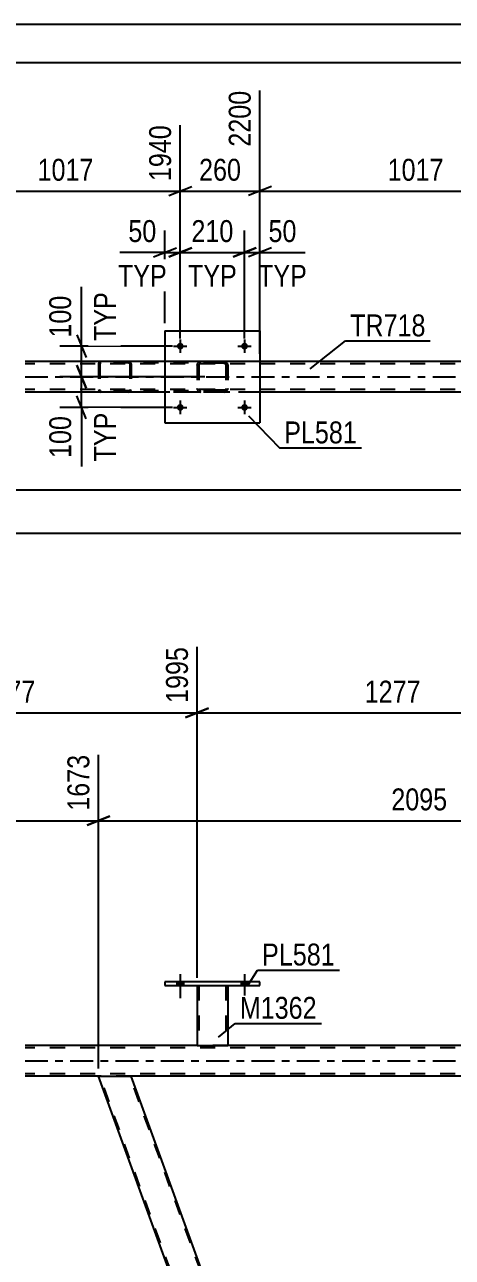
# Model space of a CAD drawing. Header units: millimetres. Extents: x 0 to 841, y 0 to 594.
# Drawn here: x 99.2 to 155.1, y 433 to 594 of the extents above; entities that cross this region are included whole.
import ezdxf

# ---------------------------------------------------------------- set-up
doc = ezdxf.new("R2010")
doc.units = ezdxf.units.MM
doc.linetypes.add('DXK_LINE_DOT2', pattern=[3.9198, 1.9599, -1.9599])
doc.linetypes.add('DXK_LINE_DOT3', pattern=[5.9187, 2.979, -0.9799, 0.9799, -0.9799])
doc.styles.add('Arial Narrow', font='ARIALN.TTF', dxfattribs={"height": 0.2})

# ---------------------------------------------------------------- blocks, each defined once
blk = doc.blocks.new('Unknown-814748510-1133')
at = {"color": 5, "linetype": 'Continuous'}
for p, q in [((841, 594), (0, 594)), ((836, 589), (5, 589))]:
    blk.add_line(p, q, dxfattribs=at)
blk = doc.blocks.new('Bolt-814748510-4866 - 4862')
at = {"linetype": 'Continuous'}
for points in [[(119.95, 552, -1), (119.07, 552, -1)], [(128.35, 552, -1), (127.47, 552, -1)]]:
    blk.add_hatch(color=1, dxfattribs=at).paths.add_polyline_path(points)
at = {"color": 1, "linetype": 'Continuous'}
for p, q in [((119.51, 552.88), (119.51, 551.12)), ((127.91, 552.88), (127.91, 551.12)), ((118.63, 552), (120.39, 552)), ((127.03, 552), (128.79, 552))]:
    blk.add_line(p, q, dxfattribs=at)
blk = doc.blocks.new('Bolt-814748510-4867 - 4862')
at = {"linetype": 'Continuous'}
for points in [[(119.95, 544, -1), (119.07, 544, -1)], [(128.35, 544, -1), (127.47, 544, -1)]]:
    blk.add_hatch(color=1, dxfattribs=at).paths.add_polyline_path(points)
at = {"color": 1, "linetype": 'Continuous'}
for p, q in [((119.51, 544.88), (119.51, 543.12)), ((127.91, 544.88), (127.91, 543.12)), ((118.63, 544), (120.39, 544)), ((127.03, 544), (128.79, 544))]:
    blk.add_line(p, q, dxfattribs=at)
blk = doc.blocks.new('Part-814748510-4902 - 4862')
at = {"color": 2, "linetype": 'Continuous'}
for p, q in [((117.51, 554), (117.51, 542)), ((117.51, 554), (129.91, 554)), ((129.91, 554), (129.91, 542)), ((117.51, 542), (129.91, 542))]:
    blk.add_line(p, q, dxfattribs=at)
blk = doc.blocks.new('Part-814748510-4903 - 4862')
at = {"color": 7, "linetype": 'DXK_LINE_DOT2'}
for p, q in [((121.71, 549.52), (121.75, 549.7)), ((121.75, 549.7), (121.71, 549.52)), ((121.71, 549.52), (121.71, 546.48)), ((121.95, 549.52), (121.97, 549.61)), ((121.95, 549.52), (121.95, 546.48)), ((121.97, 549.61), (122.02, 549.69)), ((122.01, 549.96), (122.19, 550)), ((122.19, 550), (122.01, 549.96)), ((122.02, 549.69), (122.1, 549.74)), ((122.1, 549.74), (122.19, 549.76)), ((125.23, 550), (122.19, 550)), ((125.23, 549.76), (122.19, 549.76)), ((125.23, 550), (125.42, 549.96)), ((125.42, 549.96), (125.23, 550)), ((125.23, 549.76), (125.33, 549.74)), ((125.33, 549.74), (125.4, 549.69)), ((125.4, 549.69), (125.46, 549.61)), ((125.46, 549.61), (125.47, 549.52)), ((125.47, 549.52), (125.47, 546.48)), ((125.68, 549.7), (125.71, 549.52)), ((125.71, 549.52), (125.68, 549.7)), ((125.71, 549.52), (125.71, 546.48)), ((121.75, 546.29), (121.71, 546.48)), ((121.71, 546.48), (121.75, 546.29)), ((121.97, 546.38), (121.95, 546.48)), ((122.02, 546.31), (121.97, 546.38)), ((122.19, 546), (122.01, 546.03)), ((122.01, 546.03), (122.19, 546)), ((122.1, 546.25), (122.02, 546.31)), ((122.19, 546.24), (122.1, 546.25)), ((125.23, 546.24), (122.19, 546.24)), ((125.23, 546), (122.19, 546)), ((125.33, 546.25), (125.23, 546.24)), ((125.42, 546.03), (125.23, 546)), ((125.23, 546), (125.42, 546.03)), ((125.4, 546.31), (125.33, 546.25)), ((125.46, 546.38), (125.4, 546.31)), ((125.47, 546.48), (125.46, 546.38)), ((125.71, 546.48), (125.68, 546.29)), ((125.68, 546.29), (125.71, 546.48))]:
    blk.add_line(p, q, dxfattribs=at)
at = {"color": 7, "linetype": 'DXK_LINE_DOT3'}
blk.add_line((123.71, 548), (123.71, 548), dxfattribs=at)
at = {"color": 7, "linetype": 'DXK_LINE_DOT2'}
for centre, start, end in [((122.19, 549.52), 112.5, 157.5), ((122.19, 549.52), 112.5, 157.5), ((125.23, 549.52), 22.5, 67.5), ((125.23, 549.52), 22.5, 67.5), ((122.19, 546.48), 202.5, 247.5), ((122.19, 546.48), 202.5, 247.5), ((125.23, 546.48), 292.5, 337.5), ((125.23, 546.48), 292.5, 337.5)]:
    blk.add_arc(centre, 0.48, start, end, dxfattribs=at)
blk = doc.blocks.new('Part-814748510-5003 - 4862')
at = {"color": 7, "linetype": 'DXK_LINE_DOT2'}
for p, q in [((108.86, 549.8), (108.83, 549.68)), ((108.83, 549.68), (108.83, 546.32)), ((109, 549.68), (109.02, 549.74)), ((109, 549.68), (109, 546.32)), ((109.02, 549.74), (109.05, 549.79)), ((109.17, 550), (109.04, 549.97)), ((109.05, 549.79), (109.11, 549.82)), ((109.11, 549.82), (109.17, 549.84)), ((124.5, 550), (109.17, 550)), ((124.5, 549.84), (109.17, 549.84)), ((112.88, 549.97), (112.75, 550)), ((112.75, 549.84), (112.81, 549.82)), ((112.81, 549.82), (112.84, 549.81)), ((112.84, 549.81), (112.87, 549.79)), ((112.87, 549.79), (112.91, 549.74)), ((112.91, 549.74), (112.92, 549.68)), ((112.92, 549.68), (112.92, 546.32)), ((113.09, 549.68), (113.06, 549.8)), ((113.09, 549.68), (113.09, 546.32)), ((108.83, 546.32), (108.86, 546.19)), ((109.02, 546.25), (109, 546.32)), ((109.05, 546.2), (109.02, 546.25)), ((109.04, 546.02), (109.17, 546)), ((109.05, 546.2), (109.08, 546.18)), ((109.08, 546.18), (109.11, 546.17)), ((109.11, 546.17), (109.17, 546.16)), ((124.5, 546.16), (109.17, 546.16)), ((124.5, 546), (109.17, 546)), ((112.81, 546.17), (112.75, 546.16)), ((112.75, 546), (112.88, 546.02)), ((112.87, 546.2), (112.81, 546.17)), ((112.91, 546.25), (112.87, 546.2)), ((112.92, 546.32), (112.91, 546.25)), ((113.06, 546.19), (113.09, 546.32))]:
    blk.add_line(p, q, dxfattribs=at)
for centre, start, end in [((109.16, 549.66), 110.7583, 155.68), ((112.76, 549.66), 24.32, 69.2417), ((109.16, 546.33), 204.32, 249.2417), ((112.76, 546.33), 290.7583, 335.68)]:
    blk.add_arc(centre, 0.331, start, end, dxfattribs=at)
blk = doc.blocks.new('Part-814748510-5062 - 4862')
at = {"color": 2, "linetype": 'Continuous'}
for p, q in [((117.51, 550), (99.23, 550)), ((168.59, 550), (129.91, 550)), ((117.51, 546), (99.23, 546)), ((168.59, 546), (129.91, 546))]:
    blk.add_line(p, q, dxfattribs=at)
at = {"color": 7, "linetype": 'DXK_LINE_DOT2'}
for p, q in [((762.98, 549.68), (99.23, 549.68)), ((762.98, 550), (117.51, 550)), ((129.91, 550), (117.51, 550)), ((762.98, 546.32), (99.23, 546.32)), ((760.18, 546), (99.23, 546)), ((129.91, 546), (117.51, 546))]:
    blk.add_line(p, q, dxfattribs=at)
at = {"color": 7, "linetype": 'DXK_LINE_DOT3'}
blk.add_line((99.23, 548), (762.98, 548), dxfattribs=at)
blk = doc.blocks.new('Bolt-814748510-3021 - 3016')
at = {"linetype": 'Continuous'}
for points in [[(119.07, 468.48), (119.95, 468.48), (119.95, 468.96), (119.07, 468.96)], [(127.47, 468.48), (128.35, 468.48), (128.35, 468.96), (127.47, 468.96)]]:
    blk.add_hatch(color=1, dxfattribs=at).paths.add_polyline_path(points)
at = {"color": 1, "linetype": 'Continuous'}
for p, q in [((119.07, 468.96), (119.07, 468.48)), ((119.51, 469.96), (119.51, 466.84)), ((119.95, 468.96), (119.95, 468.48)), ((127.47, 468.96), (127.47, 468.48)), ((127.91, 469.96), (127.91, 466.84)), ((128.35, 468.96), (128.35, 468.48))]:
    blk.add_line(p, q, dxfattribs=at)
blk = doc.blocks.new('Bolt-814748510-3022 - 3016')
at = {"linetype": 'Continuous'}
for points in [[(119.07, 468.48), (119.95, 468.48), (119.95, 468.96), (119.07, 468.96)], [(127.47, 468.48), (128.35, 468.48), (128.35, 468.96), (127.47, 468.96)]]:
    blk.add_hatch(color=1, dxfattribs=at).paths.add_polyline_path(points)
at = {"color": 1, "linetype": 'Continuous'}
for p, q in [((119.07, 468.96), (119.07, 468.48)), ((119.51, 469.96), (119.51, 466.84)), ((119.95, 468.96), (119.95, 468.48)), ((127.47, 468.96), (127.47, 468.48)), ((127.91, 469.96), (127.91, 466.84)), ((128.35, 468.96), (128.35, 468.48))]:
    blk.add_line(p, q, dxfattribs=at)
blk = doc.blocks.new('Part-814748510-3051 - 3016')
at = {"color": 2, "linetype": 'Continuous'}
for p, q in [((117.51, 468.96), (117.51, 468.48)), ((129.91, 468.96), (117.51, 468.96)), ((129.91, 468.48), (129.91, 468.96)), ((117.51, 468.48), (129.91, 468.48))]:
    blk.add_line(p, q, dxfattribs=at)
blk = doc.blocks.new('Part-814748510-3196 - 3016')
at = {"color": 7, "linetype": 'DXK_LINE_DOT2'}
for p, q in [((121.71, 468.49), (125.71, 468.49)), ((121.71, 468.48), (121.71, 468.49)), ((121.71, 468.49), (121.71, 468.48)), ((121.95, 468.49), (121.95, 460.64)), ((125.47, 468.49), (125.47, 460.64)), ((125.71, 468.49), (125.71, 468.48)), ((125.71, 468.48), (125.71, 468.49)), ((125.42, 460.64), (125.46, 460.64)), ((125.42, 460.64), (125.46, 460.64)), ((125.46, 460.64), (125.47, 460.64)), ((125.46, 460.64), (125.47, 460.64))]:
    blk.add_line(p, q, dxfattribs=at)
at = {"color": 2, "linetype": 'Continuous'}
for p, q in [((121.71, 468.48), (121.71, 460.64)), ((125.71, 468.48), (125.71, 460.64)), ((121.71, 460.64), (125.71, 460.64))]:
    blk.add_line(p, q, dxfattribs=at)
blk = doc.blocks.new('Part-814748510-3325 - 3016')
at = {"color": 2, "linetype": 'Continuous'}
for p, q in [((121.71, 460.64), (99.23, 460.64)), ((172.79, 460.64), (125.71, 460.64)), ((108.83, 456.64), (99.23, 456.64)), ((192.65, 456.64), (113.09, 456.64))]:
    blk.add_line(p, q, dxfattribs=at)
at = {"color": 7, "linetype": 'DXK_LINE_DOT2'}
for p, q in [((125.71, 460.64), (121.71, 460.64)), ((762.98, 460.32), (99.23, 460.32)), ((762.98, 456.96), (99.23, 456.96)), ((113.09, 456.64), (108.83, 456.64))]:
    blk.add_line(p, q, dxfattribs=at)
at = {"color": 7, "linetype": 'DXK_LINE_DOT3'}
blk.add_line((99.23, 458.64), (762.98, 458.64), dxfattribs=at)
blk = doc.blocks.new('Part-814748510-3347 - 3016')
at = {"color": 2, "linetype": 'Continuous'}
for p, q in [((152.95, 335.42), (108.83, 456.64)), ((108.83, 456.64), (113.09, 456.64)), ((155.96, 338.84), (113.09, 456.64))]:
    blk.add_line(p, q, dxfattribs=at)
at = {"color": 7, "linetype": 'DXK_LINE_DOT2'}
for p, q in [((153.12, 335.42), (109, 456.64)), ((157.04, 335.42), (112.92, 456.64)), ((157.21, 335.42), (155.96, 338.84)), ((152.95, 335.42), (157.21, 335.42))]:
    blk.add_line(p, q, dxfattribs=at)
blk = doc.blocks.new('StraightDimension-814748510-14326 - 4862')
at = {"color": 7, "linetype": 'Continuous'}
for p, q in [((89.53, 551), (89.53, 583.55)), ((119.51, 553), (119.51, 580.88)), ((91.03, 572.86), (88.03, 571.66)), ((89.53, 572.26), (119.51, 572.26)), ((118.01, 571.66), (121.01, 572.86))]:
    blk.add_line(p, q, dxfattribs=at)
at = {"color": 0, "linetype": 'Continuous'}
blk.add_wipeout([(118.91, 581.48), (114.71, 581.48), (114.71, 572.96), (118.91, 572.96)], dxfattribs=at)
at = {"color": 0}
blk.add_wipeout([(108.78, 573.01), (108.78, 577.21), (100.27, 577.21), (100.27, 573.01)], dxfattribs=at)
at = {"color": 3, "linetype": 'Continuous', "style": 'Arial Narrow'}
blk.add_text('1940', height=2.863, rotation=90.0002, dxfattribs=at).set_placement((118.31, 573.56))
at = {"color": 3, "style": 'Arial Narrow'}
blk.add_text('1017', height=2.863, dxfattribs=at).set_placement((100.87, 573.61))
blk = doc.blocks.new('StraightDimension-814748510-5143 - 4862')
at = {"color": 7, "linetype": 'Continuous'}
blk.add_line((57.31, 533.24), (762.98, 533.24), dxfattribs=at)
blk = doc.blocks.new('StraightDimension-814748510-5122 - 4862')
at = {"color": 7, "linetype": 'Continuous'}
blk.add_line((56.67, 527.56), (763.62, 527.56), dxfattribs=at)
blk = doc.blocks.new('StraightDimension-814748510-5686 - 4862')
at = {"color": 7, "linetype": 'Continuous'}
for p, q in [((127.91, 553), (127.91, 567.1)), ((129.91, 555), (129.91, 567.1)), ((126.41, 563.65), (129.41, 564.85)), ((127.91, 564.25), (129.91, 564.25)), ((131.41, 564.85), (128.41, 563.65))]:
    blk.add_line(p, q, dxfattribs=at)
at = {"color": 0}
blk.add_wipeout([(135.29, 565), (135.29, 569.2), (130.44, 569.2), (130.44, 565)], dxfattribs=at)
at = {"color": 0, "linetype": 'Continuous'}
blk.add_wipeout([(136.66, 559.15), (136.66, 563.35), (129.07, 563.35), (129.07, 559.15)], dxfattribs=at)
at = {"color": 7, "linetype": 'Continuous'}
blk.add_line((129.91, 564.25), (135.82, 564.25), dxfattribs=at)
blk.add_line((129.91, 564.25), (135.82, 564.25), dxfattribs=at)
at = {"color": 3, "style": 'Arial Narrow'}
blk.add_text('50', height=2.863, dxfattribs=at).set_placement((131.04, 565.6))
at = {"color": 3, "linetype": 'Continuous', "style": 'Arial Narrow'}
blk.add_text('TYP', height=2.863, dxfattribs=at).set_placement((129.67, 559.75))
blk = doc.blocks.new('StraightDimension-814748510-5699 - 4862')
at = {"color": 7, "linetype": 'Continuous'}
for p, q in [((119.51, 553), (119.51, 567.1)), ((127.91, 553), (127.91, 567.1)), ((118.01, 563.65), (121.01, 564.85)), ((119.51, 564.25), (127.91, 564.25)), ((129.41, 564.85), (126.41, 563.65))]:
    blk.add_line(p, q, dxfattribs=at)
at = {"color": 0}
blk.add_wipeout([(127.06, 565), (127.06, 569.2), (120.37, 569.2), (120.37, 565)], dxfattribs=at)
at = {"color": 0, "linetype": 'Continuous'}
blk.add_wipeout([(127.51, 559.15), (127.51, 563.35), (119.92, 563.35), (119.92, 559.15)], dxfattribs=at)
at = {"color": 3, "style": 'Arial Narrow'}
blk.add_text('210', height=2.863, dxfattribs=at).set_placement((120.97, 565.6))
at = {"color": 3, "linetype": 'Continuous', "style": 'Arial Narrow'}
blk.add_text('TYP', height=2.863, dxfattribs=at).set_placement((120.52, 559.75))
blk = doc.blocks.new('StraightDimension-814748510-5715 - 4862')
at = {"color": 7, "linetype": 'Continuous'}
for p, q in [((117.51, 555), (117.51, 567.1)), ((119.51, 553), (119.51, 567.1)), ((116.01, 563.65), (119.01, 564.85)), ((117.51, 564.25), (119.51, 564.25)), ((121.01, 564.85), (118.01, 563.65))]:
    blk.add_line(p, q, dxfattribs=at)
at = {"color": 0}
blk.add_wipeout([(116.99, 565), (116.99, 569.2), (112.13, 569.2), (112.13, 565)], dxfattribs=at)
at = {"color": 0, "linetype": 'Continuous'}
blk.add_wipeout([(118.36, 559.15), (118.36, 563.35), (110.77, 563.35), (110.77, 559.15)], dxfattribs=at)
at = {"color": 7, "linetype": 'Continuous'}
blk.add_line((117.51, 564.25), (111.61, 564.25), dxfattribs=at)
blk.add_line((117.51, 564.25), (111.61, 564.25), dxfattribs=at)
at = {"color": 3, "style": 'Arial Narrow'}
blk.add_text('50', height=2.863, dxfattribs=at).set_placement((112.73, 565.6))
at = {"color": 3, "linetype": 'Continuous', "style": 'Arial Narrow'}
blk.add_text('TYP', height=2.863, dxfattribs=at).set_placement((111.37, 559.75))
blk = doc.blocks.new('StraightDimension-814748510-5729 - 4862')
at = {"color": 7, "linetype": 'Continuous'}
for p, q in [((106.01, 553.5), (107.21, 550.5)), ((118.51, 552), (103.76, 552)), ((106.61, 548), (106.61, 552)), ((107.21, 546.5), (106.01, 549.5)), ((122.71, 548), (103.76, 548))]:
    blk.add_line(p, q, dxfattribs=at)
at = {"color": 0}
blk.add_wipeout([(105.86, 559.21), (101.66, 559.21), (101.66, 552.52), (105.86, 552.52)], dxfattribs=at)
at = {"color": 0, "linetype": 'Continuous'}
blk.add_wipeout([(111.71, 559.66), (107.51, 559.66), (107.51, 552.07), (111.71, 552.07)], dxfattribs=at)
at = {"color": 7, "linetype": 'Continuous'}
blk.add_line((106.61, 552), (106.61, 559.73), dxfattribs=at)
blk.add_line((106.61, 552), (106.61, 559.73), dxfattribs=at)
at = {"color": 3, "linetype": 'Continuous', "style": 'Arial Narrow'}
blk.add_text('TYP', height=2.863, rotation=90.0002, dxfattribs=at).set_placement((111.11, 552.67))
at = {"color": 3, "style": 'Arial Narrow'}
blk.add_text('100', height=2.863, rotation=90.0002, dxfattribs=at).set_placement((105.26, 553.12))
blk = doc.blocks.new('StraightDimension-814748510-5744 - 4862')
at = {"color": 7, "linetype": 'Continuous'}
for p, q in [((106.01, 549.5), (107.21, 546.5)), ((122.71, 548), (103.76, 548)), ((106.61, 544), (106.61, 548)), ((107.21, 542.5), (106.01, 545.5)), ((118.51, 544), (103.76, 544))]:
    blk.add_line(p, q, dxfattribs=at)
at = {"color": 0}
blk.add_wipeout([(105.86, 543.47), (101.66, 543.47), (101.66, 536.79), (105.86, 536.79)], dxfattribs=at)
at = {"color": 0, "linetype": 'Continuous'}
blk.add_wipeout([(111.71, 543.92), (107.51, 543.92), (107.51, 536.33), (111.71, 536.33)], dxfattribs=at)
at = {"color": 7, "linetype": 'Continuous'}
blk.add_line((106.61, 544), (106.61, 536.26), dxfattribs=at)
blk.add_line((106.61, 544), (106.61, 536.26), dxfattribs=at)
at = {"color": 3, "style": 'Arial Narrow'}
blk.add_text('100', height=2.863, rotation=90.0002, dxfattribs=at).set_placement((105.26, 537.39))
at = {"color": 3, "linetype": 'Continuous', "style": 'Arial Narrow'}
blk.add_text('TYP', height=2.863, rotation=90.0002, dxfattribs=at).set_placement((111.11, 536.93))
blk = doc.blocks.new('StraightDimension-814748510-14324 - 4862')
at = {"color": 7, "linetype": 'Continuous'}
for p, q in [((129.91, 551), (129.91, 585.38)), ((170.59, 553), (170.59, 580.88)), ((131.41, 572.86), (128.41, 571.66)), ((129.91, 572.26), (170.59, 572.26)), ((169.09, 571.66), (172.09, 572.86))]:
    blk.add_line(p, q, dxfattribs=at)
at = {"color": 0, "linetype": 'Continuous'}
blk.add_wipeout([(169.99, 581.48), (165.79, 581.48), (165.79, 572.96), (169.99, 572.96)], dxfattribs=at)
at = {"color": 0}
blk.add_wipeout([(154.51, 573.01), (154.51, 577.21), (146, 577.21), (146, 573.01)], dxfattribs=at)
at = {"color": 3, "linetype": 'Continuous', "style": 'Arial Narrow'}
blk.add_text('3217', height=2.863, rotation=90.0002, dxfattribs=at).set_placement((169.39, 573.56))
at = {"color": 3, "style": 'Arial Narrow'}
blk.add_text('1017', height=2.863, dxfattribs=at).set_placement((146.6, 573.61))
blk = doc.blocks.new('StraightDimension-814748510-14325 - 4862')
at = {"color": 7, "linetype": 'Continuous'}
for p, q in [((129.91, 551), (129.91, 585.38)), ((119.51, 553), (119.51, 580.88)), ((118.01, 571.66), (121.01, 572.86)), ((119.51, 572.26), (129.91, 572.26)), ((131.41, 572.86), (128.41, 571.66))]:
    blk.add_line(p, q, dxfattribs=at)
at = {"color": 0}
blk.add_wipeout([(128.06, 573.01), (128.06, 577.21), (121.37, 577.21), (121.37, 573.01)], dxfattribs=at)
at = {"color": 3, "style": 'Arial Narrow'}
blk.add_text('260', height=2.863, dxfattribs=at).set_placement((121.97, 573.61))
at = {"color": 0, "linetype": 'Continuous'}
blk.add_wipeout([(129.31, 585.98), (125.11, 585.98), (125.11, 577.46), (129.31, 577.46)], dxfattribs=at)
at = {"color": 3, "linetype": 'Continuous', "style": 'Arial Narrow'}
blk.add_text('2200', height=2.863, rotation=90.0002, dxfattribs=at).set_placement((128.71, 578.06))
blk = doc.blocks.new('StraightDimension-814748510-4331 - 3016')
at = {"color": 7, "linetype": 'Continuous'}
for p, q in [((108.83, 457.64), (108.83, 498.63)), ((192.65, 457.64), (192.65, 498.63)), ((110.33, 490.61), (107.33, 489.41)), ((108.83, 490.01), (192.65, 490.01)), ((191.15, 489.41), (194.15, 490.61))]:
    blk.add_line(p, q, dxfattribs=at)
at = {"color": 0, "linetype": 'Continuous'}
blk.add_wipeout([(192.05, 499.23), (187.85, 499.23), (187.85, 490.71), (192.05, 490.71)], dxfattribs=at)
at = {"color": 0}
blk.add_wipeout([(155, 490.76), (155, 494.96), (146.48, 494.96), (146.48, 490.76)], dxfattribs=at)
at = {"color": 3, "linetype": 'Continuous', "style": 'Arial Narrow'}
blk.add_text('3769', height=2.863, rotation=90.0002, dxfattribs=at).set_placement((191.45, 491.31))
at = {"color": 3, "style": 'Arial Narrow'}
blk.add_text('2095', height=2.863, dxfattribs=at).set_placement((147.08, 491.36))
blk = doc.blocks.new('StraightDimension-814748510-4348 - 3016')
at = {"color": 7, "linetype": 'Continuous'}
for p, q in [((108.83, 457.64), (108.83, 498.63)), ((48.14, 466.14), (48.14, 493.14)), ((49.64, 490.61), (46.64, 489.41)), ((48.14, 490.01), (108.83, 490.01)), ((107.33, 489.41), (110.33, 490.61))]:
    blk.add_line(p, q, dxfattribs=at)
at = {"color": 0, "linetype": 'Continuous'}
for points in [[(108.23, 499.23), (104.03, 499.23), (104.03, 490.71), (108.23, 490.71)], [(47.54, 493.74), (43.34, 493.74), (43.34, 490.71), (47.54, 490.71)]]:
    blk.add_wipeout(points, dxfattribs=at)
at = {"color": 0}
blk.add_wipeout([(82.74, 490.76), (82.74, 494.96), (74.23, 494.96), (74.23, 490.76)], dxfattribs=at)
at = {"color": 3, "linetype": 'Continuous', "style": 'Arial Narrow'}
for s, height, p in [('1673', 2.863, (107.63, 491.31)), ('0', 2.86, (46.94, 491.31))]:
    blk.add_text(s, height=height, rotation=90.0002, dxfattribs=at).set_placement(p)
at = {"color": 3, "style": 'Arial Narrow'}
blk.add_text('1673', height=2.863, dxfattribs=at).set_placement((74.83, 491.36))
blk = doc.blocks.new('StraightDimension-814748510-15455 - 3016')
at = {"color": 7, "linetype": 'Continuous'}
for p, q in [((121.71, 469.49), (121.71, 512.7)), ((172.79, 469.49), (172.79, 512.7)), ((123.21, 504.69), (120.21, 503.49)), ((121.71, 504.09), (172.79, 504.09)), ((171.29, 503.49), (174.29, 504.69))]:
    blk.add_line(p, q, dxfattribs=at)
at = {"color": 0, "linetype": 'Continuous'}
blk.add_wipeout([(172.19, 513.3), (167.99, 513.3), (167.99, 504.79), (172.19, 504.79)], dxfattribs=at)
at = {"color": 0}
blk.add_wipeout([(151.51, 504.84), (151.51, 509.04), (143, 509.04), (143, 504.84)], dxfattribs=at)
at = {"color": 3, "linetype": 'Continuous', "style": 'Arial Narrow'}
blk.add_text('3272', height=2.863, rotation=90.0002, dxfattribs=at).set_placement((171.59, 505.39))
at = {"color": 3, "style": 'Arial Narrow'}
blk.add_text('1277', height=2.863, dxfattribs=at).set_placement((143.6, 505.44))
blk = doc.blocks.new('StraightDimension-814748510-15456 - 3016')
at = {"color": 7, "linetype": 'Continuous'}
for p, q in [((121.71, 469.49), (121.71, 512.7)), ((72.16, 469.49), (72.16, 510.87)), ((73.66, 504.69), (70.66, 503.49)), ((72.16, 504.09), (121.71, 504.09)), ((120.21, 503.49), (123.21, 504.69))]:
    blk.add_line(p, q, dxfattribs=at)
at = {"color": 0, "linetype": 'Continuous'}
blk.add_wipeout([(121.11, 513.3), (116.91, 513.3), (116.91, 504.79), (121.11, 504.79)], dxfattribs=at)
at = {"color": 0}
blk.add_wipeout([(101.19, 504.84), (101.19, 509.04), (92.68, 509.04), (92.68, 504.84)], dxfattribs=at)
at = {"color": 3, "linetype": 'Continuous', "style": 'Arial Narrow'}
blk.add_text('1995', height=2.863, rotation=90.0002, dxfattribs=at).set_placement((120.51, 505.39))
at = {"color": 3, "style": 'Arial Narrow'}
blk.add_text('1277', height=2.863, dxfattribs=at).set_placement((93.28, 505.44))
blk = doc.blocks.new('Mark-814748510-4898 - 4862')
at = {"color": 0}
blk.add_wipeout([(142.6, 539.3), (142.6, 542.3), (133.09, 542.3), (133.09, 539.3)], dxfattribs=at)
blk.add_wipeout([(142.6, 539.3), (142.6, 542.3), (133.09, 542.3), (133.09, 539.3)], dxfattribs=at)
at = {"color": 30, "linetype": 'Continuous'}
for p, q in [((128.42, 542.89), (132.49, 538.7)), ((132.49, 538.7), (143.2, 538.7))]:
    blk.add_line(p, q, dxfattribs=at)
at = {"color": 3, "style": 'Arial Narrow'}
blk.add_text('PL581', height=2.863, dxfattribs=at).set_placement((133.09, 539.3))
blk = doc.blocks.new('Mark-814748510-5058 - 4862')
at = {"color": 0}
blk.add_wipeout([(151.57, 553.28), (151.57, 556.28), (141.7, 556.28), (141.7, 553.28)], dxfattribs=at)
blk.add_wipeout([(151.57, 553.28), (151.57, 556.28), (141.7, 556.28), (141.7, 553.28)], dxfattribs=at)
at = {"color": 30, "linetype": 'Continuous'}
for p, q in [((136.46, 549.04), (141.1, 552.68)), ((141.1, 552.68), (152.17, 552.68))]:
    blk.add_line(p, q, dxfattribs=at)
at = {"color": 3, "style": 'Arial Narrow'}
blk.add_text('TR718', height=2.863, dxfattribs=at).set_placement((141.7, 553.28))
blk = doc.blocks.new('Mark-814748510-3047 - 3016')
at = {"color": 0}
blk.add_wipeout([(139.7, 471.09), (139.7, 474.09), (130.2, 474.09), (130.2, 471.09)], dxfattribs=at)
blk.add_wipeout([(139.7, 471.09), (139.7, 474.09), (130.2, 474.09), (130.2, 471.09)], dxfattribs=at)
at = {"color": 30, "linetype": 'Continuous'}
for p, q in [((128.32, 468.48), (129.6, 470.49)), ((129.6, 470.49), (140.3, 470.49))]:
    blk.add_line(p, q, dxfattribs=at)
at = {"color": 3, "style": 'Arial Narrow'}
blk.add_text('PL581', height=2.863, dxfattribs=at).set_placement((130.2, 471.09))
blk = doc.blocks.new('Mark-814748510-3192 - 3016')
at = {"color": 0}
blk.add_wipeout([(137.34, 464.13), (137.34, 467.13), (127.29, 467.13), (127.29, 464.13)], dxfattribs=at)
blk.add_wipeout([(137.34, 464.13), (137.34, 467.13), (127.29, 467.13), (127.29, 464.13)], dxfattribs=at)
at = {"color": 30, "linetype": 'Continuous'}
for p, q in [((124.49, 461.75), (126.69, 463.53)), ((126.69, 463.53), (137.94, 463.53))]:
    blk.add_line(p, q, dxfattribs=at)
at = {"color": 3, "style": 'Arial Narrow'}
blk.add_text('M1362', height=2.863, dxfattribs=at).set_placement((127.29, 464.13))

msp = doc.modelspace()

# ---------------------------------------------------------------- block references
for name in ['Unknown-814748510-1133', 'Part-814748510-4902 - 4862', 'Bolt-814748510-4866 - 4862', 'Part-814748510-5062 - 4862', 'Part-814748510-5003 - 4862', 'Part-814748510-4903 - 4862', 'Bolt-814748510-4867 - 4862', 'Part-814748510-3051 - 3016', 'Bolt-814748510-3021 - 3016', 'Bolt-814748510-3022 - 3016', 'Part-814748510-3196 - 3016', 'Part-814748510-3325 - 3016', 'Part-814748510-3347 - 3016']:
    msp.add_blockref(name, (0, 0))

# ---------------------------------------------------------------- next in the draw order: block references
for name in ['StraightDimension-814748510-14326 - 4862', 'StraightDimension-814748510-5686 - 4862', 'StraightDimension-814748510-5143 - 4862', 'StraightDimension-814748510-4331 - 3016']:
    msp.add_blockref(name, (0, 0))

# ---------------------------------------------------------------- next in the draw order: block references
for name in ['StraightDimension-814748510-5699 - 4862', 'StraightDimension-814748510-5122 - 4862', 'StraightDimension-814748510-15455 - 3016', 'StraightDimension-814748510-4348 - 3016', 'Mark-814748510-3192 - 3016']:
    msp.add_blockref(name, (0, 0))

# ---------------------------------------------------------------- next in the draw order: block references
for name in ['StraightDimension-814748510-14324 - 4862', 'StraightDimension-814748510-5715 - 4862', 'Mark-814748510-4898 - 4862', 'StraightDimension-814748510-15456 - 3016', 'Mark-814748510-3047 - 3016']:
    msp.add_blockref(name, (0, 0))

# ---------------------------------------------------------------- next in the draw order: block references
for name in ['StraightDimension-814748510-5729 - 4862', 'Mark-814748510-5058 - 4862']:
    msp.add_blockref(name, (0, 0))

# ---------------------------------------------------------------- next in the draw order: block references
for name in ['StraightDimension-814748510-14325 - 4862', 'StraightDimension-814748510-5744 - 4862']:
    msp.add_blockref(name, (0, 0))

doc.saveas('drawing.dxf')
